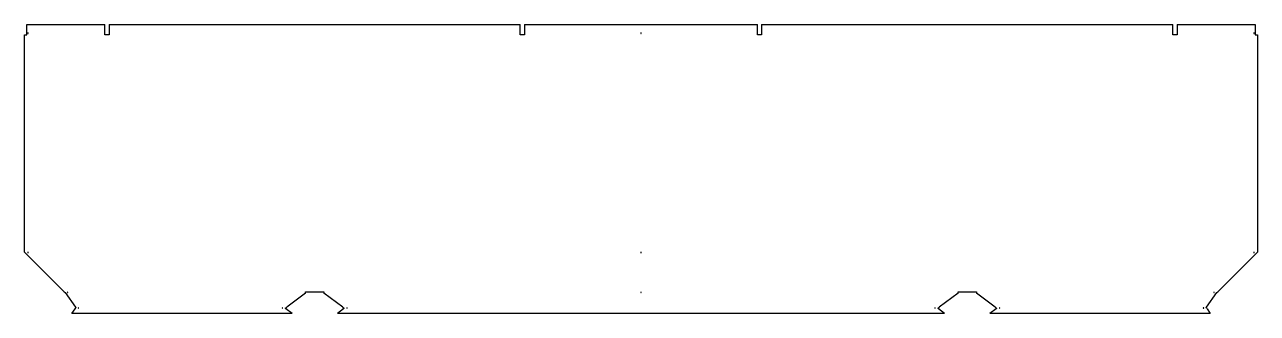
# Model space of a CAD drawing. Header units: millimetres. Extents: x 20 to 2304, y 20 to 555.
import ezdxf

# ---------------------------------------------------------------- set-up
doc = ezdxf.new("R2010")
doc.units = ezdxf.units.MM

msp = doc.modelspace()

# ---------------------------------------------------------------- linework, layer by layer
at = {"color": 7, "linetype": 'Continuous', "lineweight": 25}
for p, q in [((24, 536.2), (24, 555.2)), ((24, 555.2), (168.4, 555.2)), ((168.4, 536.2), (168.4, 555.2)), ((176.4, 555.2), (176.4, 536.2)), ((176.4, 555.2), (938.2, 555.2)), ((938.2, 536.2), (938.2, 555.2)), ((946.2, 555.2), (946.2, 536.2)), ((946.2, 555.2), (1377.3, 555.2)), ((1377.3, 536.2), (1377.3, 555.2)), ((1385.3, 555.2), (1385.3, 536.2)), ((1385.3, 555.2), (2147.2, 555.2)), ((2147.2, 536.2), (2147.2, 555.2)), ((2155.2, 555.2), (2155.2, 536.2)), ((2155.2, 555.2), (2299.6, 555.2)), ((2299.6, 555.2), (2299.6, 536.2)), ((20, 133.7), (20, 536.2)), ((20, 536.2), (24, 536.2)), ((26.7, 539.8), (26, 539.8)), ((26, 539.8), (26, 539)), ((26, 539), (26.7, 539)), ((26.7, 539), (26.7, 539.8)), ((176.4, 536.2), (168.4, 536.2)), ((946.2, 536.2), (938.2, 536.2)), ((1162.2, 539.8), (1161.4, 539.8)), ((1161.4, 539.8), (1161.4, 539)), ((1161.4, 539), (1162.2, 539)), ((1162.2, 539), (1162.2, 539.8)), ((1385.3, 536.2), (1377.3, 536.2)), ((2155.2, 536.2), (2147.2, 536.2)), ((2297.6, 539.8), (2296.8, 539.8)), ((2296.8, 539.8), (2296.8, 539)), ((2296.8, 539), (2297.6, 539)), ((2297.6, 539), (2297.6, 539.8)), ((2299.6, 536.2), (2303.6, 536.2)), ((2303.6, 536.2), (2303.6, 133.7)), ((20, 133.7), (21, 131.9)), ((93.4, 59.6), (21, 131.9)), ((26.7, 133.2), (26, 133.2)), ((26, 133.2), (26, 132.4)), ((26, 132.4), (26.7, 132.4)), ((26.7, 132.4), (26.7, 133.2)), ((1162.2, 133.2), (1161.4, 133.2)), ((1161.4, 133.2), (1161.4, 132.4)), ((1161.4, 132.4), (1162.2, 132.4)), ((1162.2, 132.4), (1162.2, 133.2)), ((2302.6, 131.9), (2230.2, 59.6)), ((2297.6, 133.2), (2296.8, 133.2)), ((2296.8, 133.2), (2296.8, 132.4)), ((2296.8, 132.4), (2297.6, 132.4)), ((2297.6, 132.4), (2297.6, 133.2)), ((2302.6, 131.9), (2303.6, 133.7)), ((93.4, 59.6), (94.9, 58.7)), ((94.9, 58.7), (114.2, 31.4)), ((100.1, 59.5), (99.3, 59.5)), ((99.3, 59.5), (99.3, 58.7)), ((99.3, 58.7), (100.1, 58.7)), ((100.1, 58.7), (100.1, 59.5)), ((540.4, 57.7), (505.4, 31.4)), ((540.4, 59.6), (574.2, 59.6)), ((540.4, 57.7), (540.4, 59.6)), ((574.2, 59.6), (574.2, 57.7)), ((609.2, 31.4), (574.2, 57.7)), ((1162.2, 59.5), (1161.4, 59.5)), ((1161.4, 59.5), (1161.4, 58.7)), ((1161.4, 58.7), (1162.2, 58.7)), ((1162.2, 58.7), (1162.2, 59.5)), ((1749.4, 57.7), (1714.4, 31.4)), ((1749.4, 59.6), (1783.1, 59.6)), ((1749.4, 57.7), (1749.4, 59.6)), ((1783.1, 59.6), (1783.1, 57.7)), ((1818.1, 31.4), (1783.1, 57.7)), ((2209.3, 31.4), (2228.6, 58.7)), ((2223.4, 59.5), (2222.7, 59.5)), ((2222.7, 59.5), (2222.7, 58.7)), ((2222.7, 58.7), (2223.4, 58.7)), ((2223.4, 58.7), (2223.4, 59.5)), ((2228.6, 58.7), (2230.2, 59.6)), ((107.1, 20), (113.3, 28.7)), ((113.3, 29.4), (113.3, 28.7)), ((120, 30.4), (119.3, 30.4)), ((119.3, 30.4), (119.3, 29.7)), ((119.3, 29.7), (120, 29.7)), ((120, 29.7), (120, 30.4)), ((497.7, 30.4), (497, 30.4)), ((497, 30.4), (497, 29.7)), ((497, 29.7), (497.7, 29.7)), ((497.7, 29.7), (497.7, 30.4)), ((515.3, 20), (503.7, 28.7)), ((505.4, 30.7), (505.4, 31.4)), ((610.9, 28.7), (599.3, 20)), ((609.2, 31.4), (609.2, 30.7)), ((616.9, 30.4), (616.9, 29.7)), ((617.7, 30.4), (616.9, 30.4)), ((616.9, 29.7), (617.7, 29.7)), ((617.7, 29.7), (617.7, 30.4)), ((1706.7, 30.4), (1705.9, 30.4)), ((1705.9, 30.4), (1705.9, 29.7)), ((1705.9, 29.7), (1706.7, 29.7)), ((1706.7, 29.7), (1706.7, 30.4)), ((1724.2, 20), (1712.6, 28.7)), ((1714.3, 30.7), (1714.4, 31.4)), ((1819.9, 28.7), (1808.3, 20)), ((1818.1, 31.4), (1818.2, 30.7)), ((1825.8, 30.4), (1825.8, 29.7)), ((1826.6, 30.4), (1825.8, 30.4)), ((1825.8, 29.7), (1826.6, 29.7)), ((1826.6, 29.7), (1826.6, 30.4)), ((2204.3, 30.4), (2203.5, 30.4)), ((2203.5, 30.4), (2203.5, 29.7)), ((2203.5, 29.7), (2204.3, 29.7)), ((2204.3, 29.7), (2204.3, 30.4)), ((2210.3, 28.7), (2210.2, 29.4)), ((2210.3, 28.7), (2216.4, 20)), ((515.3, 20), (107.1, 20)), ((1724.2, 20), (599.3, 20)), ((2216.4, 20), (1808.3, 20))]:
    msp.add_line(p, q, dxfattribs=at)
for points, knots in [([(114.2, 31.4), (114.3, 31.3), (114.4, 31.2), (114.5, 31), (114.5, 31), (114.6, 30.9), (114.6, 30.9), (114.6, 30.7), (114.6, 30.6), (114.5, 30.5), (114.5, 30.4), (114.5, 30.3), (114.5, 30.3), (114.4, 30.3), (114.4, 30.3), (114.4, 30.2), (114.4, 30.2), (114.3, 30.1), (114.3, 30.1), (114.1, 30), (114.1, 29.9), (114, 29.9), (114, 29.9), (114, 29.8), (113.9, 29.8), (113.9, 29.8), (113.9, 29.8), (113.8, 29.7), (113.6, 29.5), (113.3, 29.4)], [0, 0, 0, 0, 0.125, 0.125, 0.1875, 0.1875, 0.25, 0.25, 0.375, 0.375, 0.4375, 0.4375, 0.46875, 0.46875, 0.484375, 0.484375, 0.5, 0.5, 0.625, 0.625, 0.6875, 0.6875, 0.71875, 0.71875, 0.734375, 0.734375, 0.75, 0.75, 1, 1, 1, 1]), ([(503.7, 28.7), (503.5, 28.8), (503.3, 29), (503.2, 29.1), (503.1, 29.2), (503.1, 29.3), (503, 29.3), (503, 29.5), (503.1, 29.6), (503.2, 29.8), (503.3, 29.8), (503.4, 29.9), (503.4, 29.9), (503.5, 30), (503.5, 30), (503.6, 30), (503.6, 30), (503.6, 30), (503.6, 30), (504, 30.2), (504.5, 30.4), (505.4, 30.7)], [0, 0, 0, 0, 0.125, 0.125, 0.1875, 0.1875, 0.25, 0.25, 0.375, 0.375, 0.4375, 0.4375, 0.46875, 0.46875, 0.484375, 0.484375, 0.492188, 0.492188, 0.5, 0.5, 1, 1, 1, 1]), ([(609.2, 30.7), (609.7, 30.6), (610, 30.4), (610.4, 30.3), (610.6, 30.2), (610.7, 30.1), (610.8, 30.1), (610.9, 30.1), (610.9, 30.1), (610.9, 30.1), (610.9, 30), (611, 30), (611, 30), (611, 30), (611, 30), (611.2, 29.9), (611.4, 29.8), (611.5, 29.6), (611.6, 29.5), (611.5, 29.2), (611.3, 29), (610.9, 28.7)], [0, 0, 0, 0, 0.25, 0.25, 0.375, 0.375, 0.4375, 0.4375, 0.46875, 0.46875, 0.484375, 0.484375, 0.492188, 0.492188, 0.5, 0.5, 0.625, 0.625, 0.75, 0.75, 1, 1, 1, 1]), ([(1712.6, 28.7), (1712.4, 28.8), (1712.3, 29), (1712.1, 29.1), (1712.1, 29.2), (1712, 29.3), (1712, 29.3), (1712, 29.5), (1712, 29.6), (1712.1, 29.8), (1712.2, 29.8), (1712.3, 29.9), (1712.4, 29.9), (1712.4, 30), (1712.5, 30), (1712.5, 30), (1712.5, 30), (1712.5, 30), (1712.6, 30), (1712.9, 30.2), (1713.5, 30.4), (1714.3, 30.7)], [0, 0, 0, 0, 0.125, 0.125, 0.1875, 0.1875, 0.25, 0.25, 0.375, 0.375, 0.4375, 0.4375, 0.46875, 0.46875, 0.484375, 0.484375, 0.492188, 0.492188, 0.5, 0.5, 1, 1, 1, 1]), ([(1818.2, 30.7), (1818.6, 30.6), (1818.9, 30.4), (1819.4, 30.3), (1819.5, 30.2), (1819.7, 30.1), (1819.7, 30.1), (1819.8, 30.1), (1819.8, 30.1), (1819.9, 30.1), (1819.9, 30), (1819.9, 30), (1819.9, 30), (1819.9, 30), (1819.9, 30), (1820.1, 29.9), (1820.3, 29.8), (1820.5, 29.6), (1820.5, 29.5), (1820.5, 29.2), (1820.3, 29), (1819.9, 28.7)], [0, 0, 0, 0, 0.25, 0.25, 0.375, 0.375, 0.4375, 0.4375, 0.46875, 0.46875, 0.484375, 0.484375, 0.492188, 0.492188, 0.5, 0.5, 0.625, 0.625, 0.75, 0.75, 1, 1, 1, 1]), ([(2210.2, 29.4), (2210, 29.6), (2209.7, 29.7), (2209.5, 29.9), (2209.4, 30), (2209.3, 30.1), (2209.3, 30.1), (2209.2, 30.1), (2209.2, 30.2), (2209.2, 30.2), (2209.2, 30.2), (2209.2, 30.2), (2209.2, 30.2), (2209.1, 30.3), (2209, 30.4), (2209, 30.6), (2209, 30.6), (2209, 30.7), (2209, 30.7), (2209, 30.8), (2209, 30.8), (2209, 31), (2209.1, 31.2), (2209.3, 31.4)], [0, 0, 0, 0, 0.25, 0.25, 0.375, 0.375, 0.4375, 0.4375, 0.46875, 0.46875, 0.484375, 0.484375, 0.5, 0.5, 0.625, 0.625, 0.6875, 0.6875, 0.71875, 0.71875, 0.75, 0.75, 1, 1, 1, 1])]:
    msp.add_open_spline(points, degree=3, knots=knots, dxfattribs=at)

doc.saveas('drawing.dxf')
